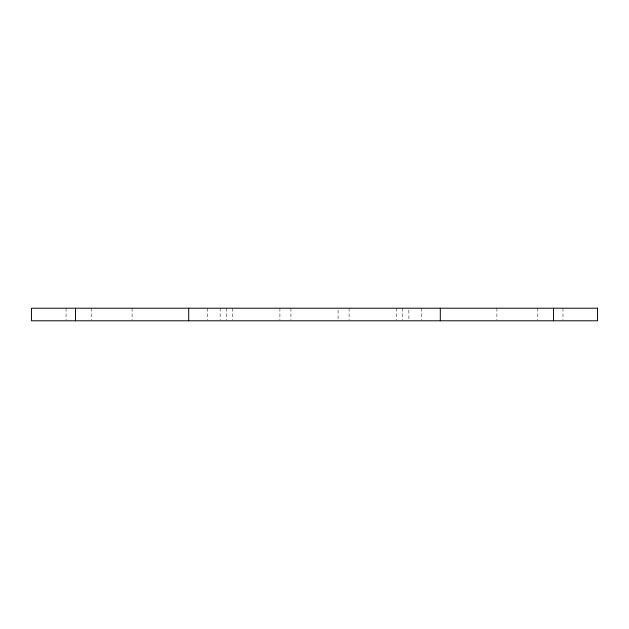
<?xml version="1.0" encoding="UTF-8"?>
<svg xmlns="http://www.w3.org/2000/svg" width="629" height="629" viewBox="0 0 629 629"><rect width="100%" height="100%" fill="white"/><g stroke="black" fill="none" stroke-linecap="round" stroke-linejoin="round"><path stroke-width="0.47" stroke-dasharray="3.15 2.36" d="M562.955 308.21L562.955 319.823M537.795 308.21L537.795 319.823M496.91 308.21L496.91 319.823M421.43 308.21L421.43 319.823M408.819 310.144L408.929 319.823M402.639 308.21L402.529 319.823M396.27 308.21L396.27 319.823M349.095 308.21L349.095 319.823M338.087 310.144L338.087 319.823M290.913 308.21L290.913 319.823M279.905 308.21L279.905 319.823M232.73 308.21L232.73 319.823M226.44 308.21L226.44 319.823M220.15 308.21L220.15 319.823M207.57 308.21L207.57 319.823M132.09 308.21L132.09 319.823M91.205 308.21L91.205 319.823M66.045 308.21L66.045 319.823"/><path stroke-width="0.94" d="M553.52 308.21L553.52 320.79M440.3 308.21L440.3 320.79M188.7 308.21L188.7 320.79M75.48 308.21L75.48 320.79M597.55 308.21L31.45 308.21L31.45 320.79L597.55 320.79L597.55 308.21"/></g></svg>
